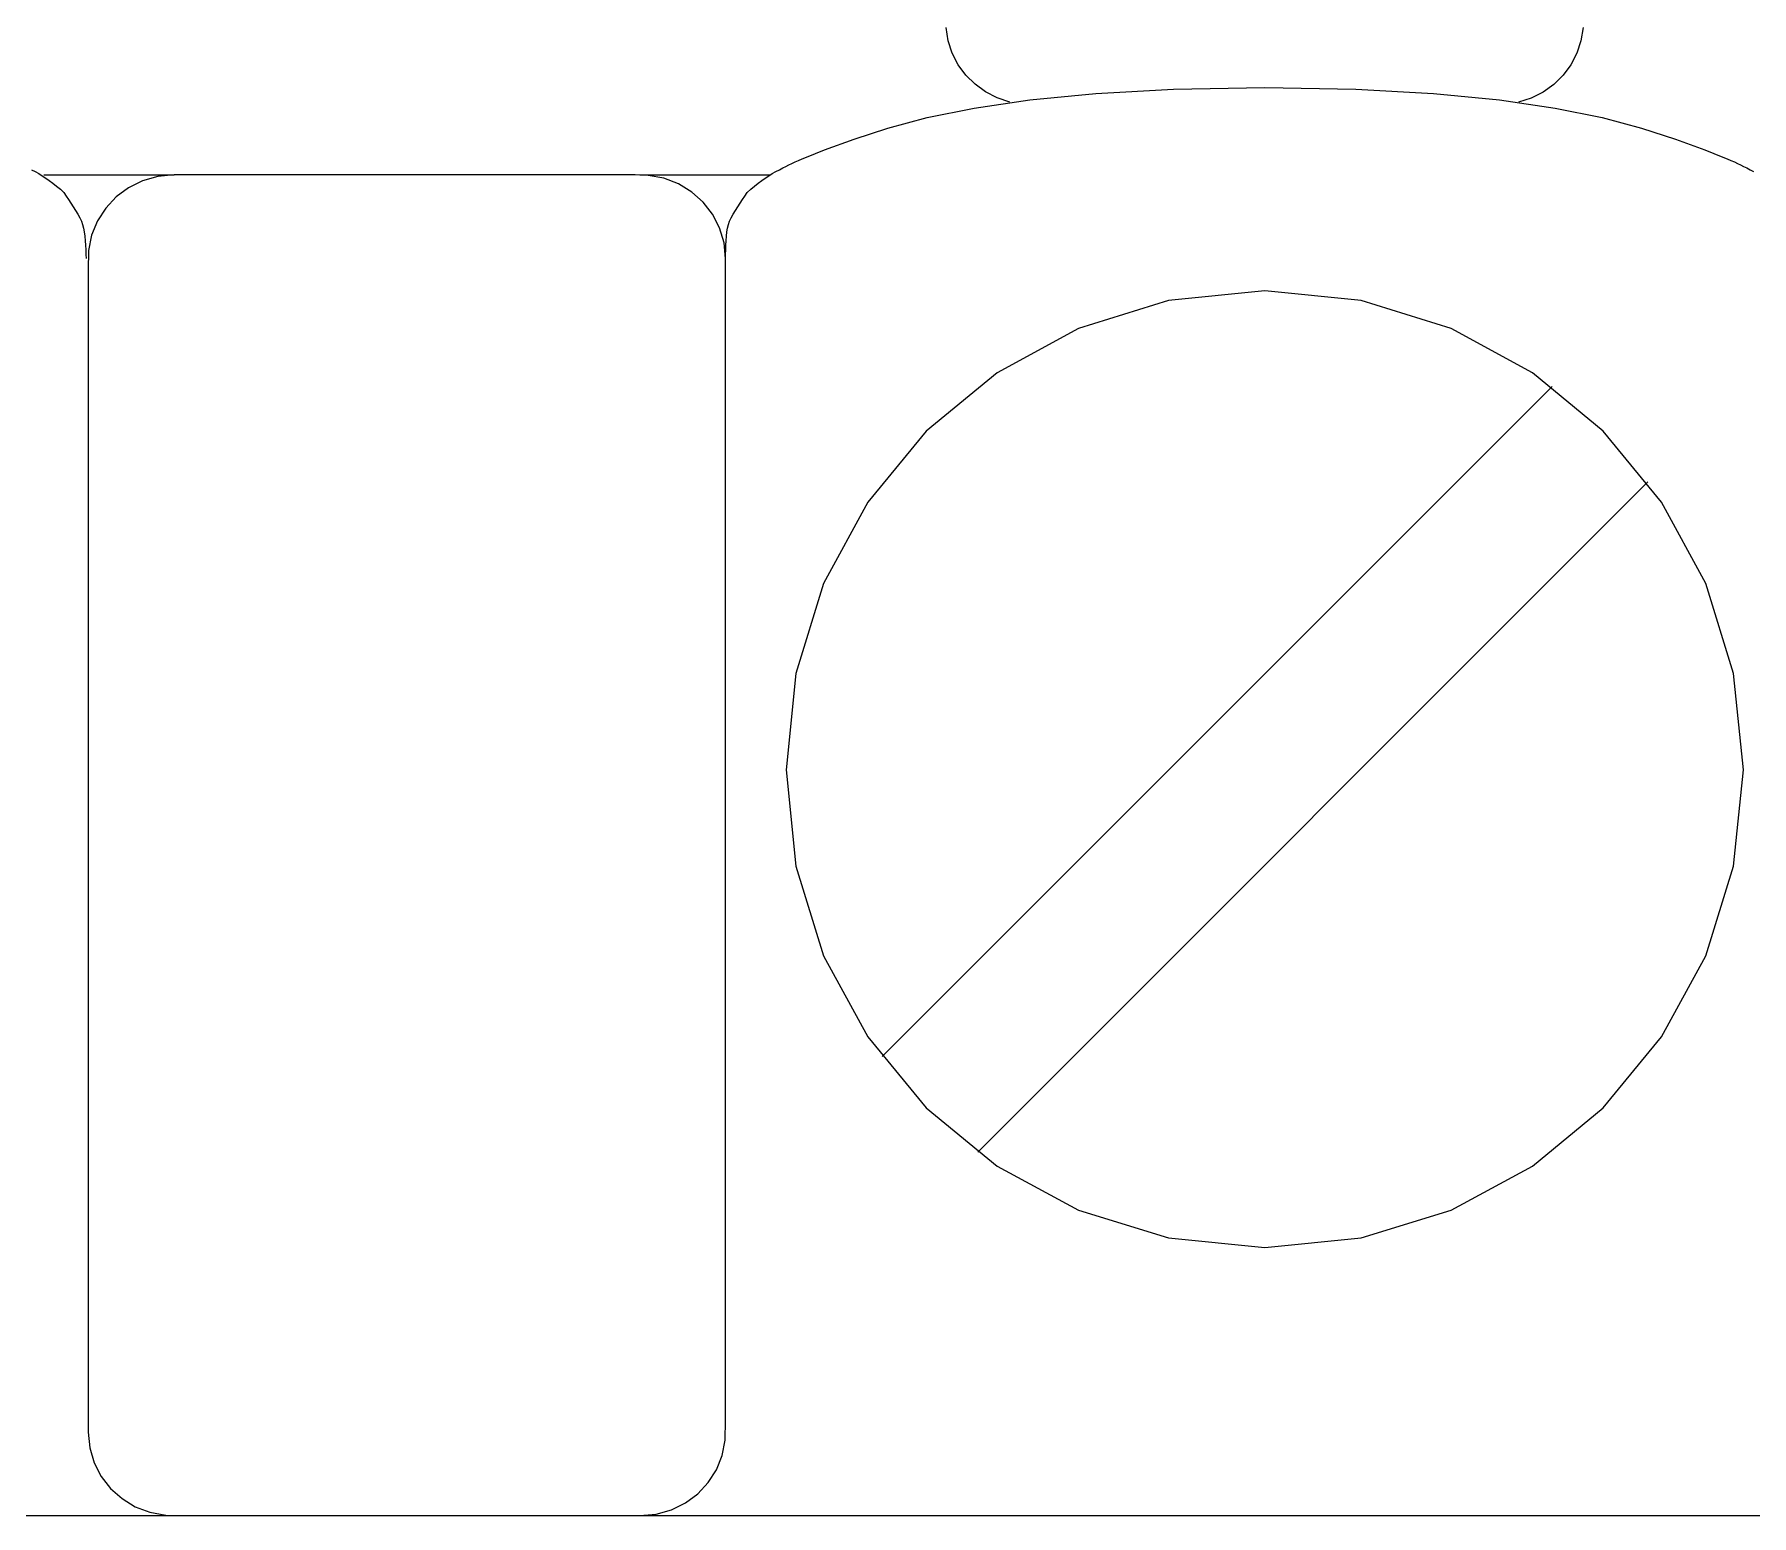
# Model space of a CAD drawing. Extents: x 1 to 47.7, y 0.2 to 35.
# Drawn here: x 38.341 to 38.941, y 9.221 to 9.739 of the extents above; entities that cross this region are included whole.
import ezdxf

# ---------------------------------------------------------------- set-up
doc = ezdxf.new("R2010")
doc.units = 0
doc.header["$MEASUREMENT"] = 0
for name, color, linetype in [('7_2___8__INDEPENDENT_INPUT', 7, 'CONTINUOUS'), ('7_3___8__OPTOISO_INDEPENDE', 7, 'CONTINUOUS'), ('7_4___24__OPTOISO_INDEPEND', 7, 'CONTINUOUS'), ('7_5___8__INDEPENDENT_INPUT', 7, 'CONTINUOUS'), ('7_6____8__INDEPENDENT_INPU', 7, 'CONTINUOUS'), ('7_7____8__OPTOISO_INDEPEND', 7, 'CONTINUOUS'), ('7_8____8__OPTOISO_INDEPEND', 7, 'CONTINUOUS')]:
    doc.layers.add(name, color=color, linetype=linetype)

msp = doc.modelspace()

# ---------------------------------------------------------------- linework, layer by layer
at = {"layer": '7_2___8__INDEPENDENT_INPUT'}
for points in [[(38.68169, 9.71513), (38.67725, 9.71663), (38.67316, 9.71875), (38.66948, 9.72143), (38.66627, 9.72463), (38.66359, 9.72827), (38.6615, 9.7323), (38.66006, 9.73666), (38.65935, 9.7413)], [(38.88205, 9.74129), (38.88132, 9.73663), (38.87987, 9.73225), (38.87776, 9.7282), (38.87505, 9.72456), (38.8718, 9.72137), (38.86808, 9.7187), (38.86395, 9.7166), (38.85947, 9.71513)], [(38.58228, 9.66046), (38.58228, 9.66196), (38.5823, 9.66353), (38.58235, 9.66513), (38.58243, 9.66673), (38.58255, 9.66829), (38.58272, 9.66978), (38.58295, 9.67115), (38.58324, 9.67237), (38.58366, 9.67352), (38.58426, 9.67476), (38.58495, 9.67602), (38.58571, 9.67728), (38.58651, 9.67855), (38.58735, 9.67982), (38.58819, 9.68109), (38.58902, 9.68235), (38.58981, 9.6836), (38.59104, 9.68475), (38.59235, 9.68582), (38.59363, 9.68681), (38.59489, 9.68774), (38.59613, 9.68861), (38.59736, 9.68941), (38.59859, 9.69017), (38.59982, 9.69088), (38.60106, 9.69154), (38.60223, 9.69216), (38.60332, 9.69272), (38.60438, 9.69325), (38.60544, 9.69376), (38.60655, 9.69427), (38.60775, 9.69479), (38.60908, 9.69536), (38.61058, 9.69598), (38.6169, 9.69846), (38.62718, 9.70227), (38.63896, 9.70609), (38.65278, 9.70975), (38.66916, 9.71311), (38.68862, 9.71599), (38.71169, 9.71825), (38.73889, 9.71972), (38.77075, 9.72025), (38.80261, 9.71972), (38.82981, 9.71825), (38.85288, 9.71599), (38.87234, 9.71311), (38.88871, 9.70975), (38.90253, 9.70609), (38.91431, 9.70227), (38.92459, 9.69846), (38.93091, 9.69598), (38.93241, 9.69536), (38.93374, 9.69479), (38.93494, 9.69427), (38.93605, 9.69376), (38.93711, 9.69325), (38.93817, 9.69272), (38.93926, 9.69216), (38.94043, 9.69154), (38.94166, 9.69088)], [(38.33966, 9.69154), (38.3409, 9.69088), (38.34213, 9.69017), (38.34336, 9.68941), (38.3446, 9.68861), (38.34584, 9.68774), (38.3471, 9.68681), (38.34838, 9.68582), (38.34969, 9.68475), (38.35091, 9.6836), (38.35171, 9.68235), (38.35254, 9.68109), (38.35338, 9.67982), (38.35421, 9.67855), (38.35502, 9.67728), (38.35578, 9.67602), (38.35647, 9.67476), (38.35706, 9.67352), (38.35749, 9.67237), (38.3578, 9.67115), (38.35805, 9.66978), (38.35826, 9.66829), (38.35842, 9.66673), (38.35853, 9.66513), (38.35861, 9.66353), (38.35866, 9.66196), (38.35867, 9.66046)], [(38.34388, 9.68971), (38.38943, 9.68971)], [(38.55229, 9.68971), (38.59783, 9.68971)], [(38.63698, 9.38152), (38.87124, 9.61579)], [(38.6704, 9.3481), (38.90466, 9.58237)], [(38.24842, 9.22096), (38.34084, 9.22096), (38.43995, 9.22096), (38.5453, 9.22096), (38.65643, 9.22096), (38.77291, 9.22096), (38.89429, 9.22096), (39.02013, 9.22096), (39.14997, 9.22096), (39.28338, 9.22096), (39.4199, 9.22096), (39.5591, 9.22096)]]:
    msp.add_lwpolyline(points, dxfattribs=at)
for points in [[(38.58227, 9.66046), (38.58173, 9.66602), (38.58018, 9.67123), (38.57771, 9.67599), (38.57443, 9.68019), (38.57043, 9.68375), (38.56582, 9.68657), (38.5607, 9.68854), (38.55517, 9.68957), (38.55066, 9.68971), (38.53886, 9.68971), (38.51831, 9.68971), (38.49219, 9.68971), (38.46368, 9.68971), (38.43597, 9.68971), (38.41224, 9.68971), (38.39566, 9.68971), (38.38943, 9.68971), (38.38373, 9.68918), (38.37839, 9.68766), (38.37351, 9.68526), (38.3692, 9.68206), (38.36554, 9.67816), (38.36265, 9.67367), (38.36063, 9.66868), (38.35956, 9.66328), (38.35943, 9.65637), (38.35943, 9.62664), (38.35943, 9.57487), (38.35943, 9.50907), (38.35943, 9.43725), (38.35943, 9.36744), (38.35943, 9.30765), (38.35943, 9.2659), (38.35943, 9.2502), (38.35997, 9.24464), (38.36153, 9.23943), (38.364, 9.23467), (38.36728, 9.23047), (38.37128, 9.22691), (38.37589, 9.22409), (38.38101, 9.22212), (38.38654, 9.22109), (38.39105, 9.22096), (38.40286, 9.22096), (38.42341, 9.22096), (38.44953, 9.22096), (38.47803, 9.22096), (38.50575, 9.22096), (38.52948, 9.22096), (38.54605, 9.22096), (38.55229, 9.22096), (38.55798, 9.22148), (38.56332, 9.223), (38.5682, 9.2254), (38.57251, 9.2286), (38.57616, 9.2325), (38.57905, 9.23699), (38.58108, 9.24198), (38.58214, 9.24738), (38.58227, 9.25429), (38.58227, 9.28402), (38.58227, 9.33579), (38.58227, 9.40159), (38.58227, 9.47341), (38.58227, 9.54322), (38.58227, 9.60301), (38.58227, 9.64476)], [(38.60339, 9.48175), (38.60679, 9.44807), (38.61655, 9.4167), (38.63198, 9.38832), (38.65242, 9.3636), (38.6772, 9.3432), (38.70564, 9.3278), (38.73707, 9.31807), (38.77082, 9.31468), (38.80452, 9.31807), (38.83591, 9.3278), (38.86432, 9.3432), (38.88908, 9.3636), (38.90951, 9.38832), (38.92493, 9.4167), (38.93468, 9.44807), (38.93808, 9.48175), (38.93468, 9.51546), (38.92493, 9.54687), (38.90951, 9.57531), (38.88908, 9.60011), (38.86432, 9.62057), (38.83591, 9.63603), (38.80452, 9.6458), (38.77082, 9.64921), (38.73707, 9.6458), (38.70564, 9.63603), (38.6772, 9.62057), (38.65242, 9.60011), (38.63198, 9.57531), (38.61655, 9.54687), (38.60679, 9.51546)]]:
    msp.add_lwpolyline(points, close=True, dxfattribs=at)
at = {"layer": '7_3___8__OPTOISO_INDEPENDE'}
for points in [[(38.68169, 9.71513), (38.67725, 9.71663), (38.67316, 9.71875), (38.66948, 9.72143), (38.66627, 9.72463), (38.66359, 9.72827), (38.6615, 9.7323), (38.66006, 9.73666), (38.65935, 9.7413)], [(38.88205, 9.74129), (38.88132, 9.73663), (38.87987, 9.73225), (38.87776, 9.7282), (38.87505, 9.72456), (38.8718, 9.72137), (38.86808, 9.7187), (38.86395, 9.7166), (38.85947, 9.71513)], [(38.58228, 9.66046), (38.58228, 9.66196), (38.5823, 9.66353), (38.58235, 9.66513), (38.58243, 9.66673), (38.58255, 9.66829), (38.58272, 9.66978), (38.58295, 9.67115), (38.58324, 9.67237), (38.58366, 9.67352), (38.58426, 9.67476), (38.58495, 9.67602), (38.58571, 9.67728), (38.58651, 9.67855), (38.58735, 9.67982), (38.58819, 9.68109), (38.58902, 9.68235), (38.58981, 9.6836), (38.59104, 9.68475), (38.59235, 9.68582), (38.59363, 9.68681), (38.59489, 9.68774), (38.59613, 9.68861), (38.59736, 9.68941), (38.59859, 9.69017), (38.59982, 9.69088), (38.60106, 9.69154), (38.60223, 9.69216), (38.60332, 9.69272), (38.60438, 9.69325), (38.60544, 9.69376), (38.60655, 9.69427), (38.60775, 9.69479), (38.60908, 9.69536), (38.61058, 9.69598), (38.6169, 9.69846), (38.62718, 9.70227), (38.63896, 9.70609), (38.65278, 9.70975), (38.66916, 9.71311), (38.68862, 9.71599), (38.71169, 9.71825), (38.73889, 9.71972), (38.77075, 9.72025), (38.80261, 9.71972), (38.82981, 9.71825), (38.85288, 9.71599), (38.87234, 9.71311), (38.88871, 9.70975), (38.90253, 9.70609), (38.91431, 9.70227), (38.92459, 9.69846), (38.93091, 9.69598), (38.93241, 9.69536), (38.93374, 9.69479), (38.93494, 9.69427), (38.93605, 9.69376), (38.93711, 9.69325), (38.93817, 9.69272), (38.93926, 9.69216), (38.94043, 9.69154), (38.94166, 9.69088)], [(38.33966, 9.69154), (38.3409, 9.69088), (38.34213, 9.69017), (38.34336, 9.68941), (38.3446, 9.68861), (38.34584, 9.68774), (38.3471, 9.68681), (38.34838, 9.68582), (38.34969, 9.68475), (38.35091, 9.6836), (38.35171, 9.68235), (38.35254, 9.68109), (38.35338, 9.67982), (38.35421, 9.67855), (38.35502, 9.67728), (38.35578, 9.67602), (38.35647, 9.67476), (38.35706, 9.67352), (38.35749, 9.67237), (38.3578, 9.67115), (38.35805, 9.66978), (38.35826, 9.66829), (38.35842, 9.66673), (38.35853, 9.66513), (38.35861, 9.66353), (38.35866, 9.66196), (38.35867, 9.66046)], [(38.34388, 9.68971), (38.38943, 9.68971)], [(38.55229, 9.68971), (38.59783, 9.68971)], [(38.63698, 9.38152), (38.87124, 9.61579)], [(38.6704, 9.3481), (38.90466, 9.58237)], [(38.24842, 9.22096), (38.34084, 9.22096), (38.43995, 9.22096), (38.5453, 9.22096), (38.65643, 9.22096), (38.77291, 9.22096), (38.89429, 9.22096), (39.02013, 9.22096), (39.14997, 9.22096), (39.28338, 9.22096), (39.4199, 9.22096), (39.5591, 9.22096)]]:
    msp.add_lwpolyline(points, dxfattribs=at)
for points in [[(38.58227, 9.66046), (38.58173, 9.66602), (38.58018, 9.67123), (38.57771, 9.67599), (38.57443, 9.68019), (38.57043, 9.68375), (38.56582, 9.68657), (38.5607, 9.68854), (38.55517, 9.68957), (38.55066, 9.68971), (38.53886, 9.68971), (38.51831, 9.68971), (38.49219, 9.68971), (38.46368, 9.68971), (38.43597, 9.68971), (38.41224, 9.68971), (38.39566, 9.68971), (38.38943, 9.68971), (38.38373, 9.68918), (38.37839, 9.68766), (38.37351, 9.68526), (38.3692, 9.68206), (38.36554, 9.67816), (38.36265, 9.67367), (38.36063, 9.66868), (38.35956, 9.66328), (38.35943, 9.65637), (38.35943, 9.62664), (38.35943, 9.57487), (38.35943, 9.50907), (38.35943, 9.43725), (38.35943, 9.36744), (38.35943, 9.30765), (38.35943, 9.2659), (38.35943, 9.2502), (38.35997, 9.24464), (38.36153, 9.23943), (38.364, 9.23467), (38.36728, 9.23047), (38.37128, 9.22691), (38.37589, 9.22409), (38.38101, 9.22212), (38.38654, 9.22109), (38.39105, 9.22096), (38.40286, 9.22096), (38.42341, 9.22096), (38.44953, 9.22096), (38.47803, 9.22096), (38.50575, 9.22096), (38.52948, 9.22096), (38.54605, 9.22096), (38.55229, 9.22096), (38.55798, 9.22148), (38.56332, 9.223), (38.5682, 9.2254), (38.57251, 9.2286), (38.57616, 9.2325), (38.57905, 9.23699), (38.58108, 9.24198), (38.58214, 9.24738), (38.58227, 9.25429), (38.58227, 9.28402), (38.58227, 9.33579), (38.58227, 9.40159), (38.58227, 9.47341), (38.58227, 9.54322), (38.58227, 9.60301), (38.58227, 9.64476)], [(38.60339, 9.48175), (38.60679, 9.44807), (38.61655, 9.4167), (38.63198, 9.38832), (38.65242, 9.3636), (38.6772, 9.3432), (38.70564, 9.3278), (38.73707, 9.31807), (38.77082, 9.31468), (38.80452, 9.31807), (38.83591, 9.3278), (38.86432, 9.3432), (38.88908, 9.3636), (38.90951, 9.38832), (38.92493, 9.4167), (38.93468, 9.44807), (38.93808, 9.48175), (38.93468, 9.51546), (38.92493, 9.54687), (38.90951, 9.57531), (38.88908, 9.60011), (38.86432, 9.62057), (38.83591, 9.63603), (38.80452, 9.6458), (38.77082, 9.64921), (38.73707, 9.6458), (38.70564, 9.63603), (38.6772, 9.62057), (38.65242, 9.60011), (38.63198, 9.57531), (38.61655, 9.54687), (38.60679, 9.51546)]]:
    msp.add_lwpolyline(points, close=True, dxfattribs=at)
at = {"layer": '7_4___24__OPTOISO_INDEPEND'}
for points in [[(38.68169, 9.71513), (38.67725, 9.71663), (38.67316, 9.71875), (38.66948, 9.72143), (38.66627, 9.72463), (38.66359, 9.72827), (38.6615, 9.7323), (38.66006, 9.73666), (38.65935, 9.7413)], [(38.88205, 9.74129), (38.88132, 9.73663), (38.87987, 9.73225), (38.87776, 9.7282), (38.87505, 9.72456), (38.8718, 9.72137), (38.86808, 9.7187), (38.86395, 9.7166), (38.85947, 9.71513)], [(38.58228, 9.66046), (38.58228, 9.66196), (38.5823, 9.66353), (38.58235, 9.66513), (38.58243, 9.66673), (38.58255, 9.66829), (38.58272, 9.66978), (38.58295, 9.67115), (38.58324, 9.67237), (38.58366, 9.67352), (38.58426, 9.67476), (38.58495, 9.67602), (38.58571, 9.67728), (38.58651, 9.67855), (38.58735, 9.67982), (38.58819, 9.68109), (38.58902, 9.68235), (38.58981, 9.6836), (38.59104, 9.68475), (38.59235, 9.68582), (38.59363, 9.68681), (38.59489, 9.68774), (38.59613, 9.68861), (38.59736, 9.68941), (38.59859, 9.69017), (38.59982, 9.69088), (38.60106, 9.69154), (38.60223, 9.69216), (38.60332, 9.69272), (38.60438, 9.69325), (38.60544, 9.69376), (38.60655, 9.69427), (38.60775, 9.69479), (38.60908, 9.69536), (38.61058, 9.69598), (38.6169, 9.69846), (38.62718, 9.70227), (38.63896, 9.70609), (38.65278, 9.70975), (38.66916, 9.71311), (38.68862, 9.71599), (38.71169, 9.71825), (38.73889, 9.71972), (38.77075, 9.72025), (38.80261, 9.71972), (38.82981, 9.71825), (38.85288, 9.71599), (38.87234, 9.71311), (38.88871, 9.70975), (38.90253, 9.70609), (38.91431, 9.70227), (38.92459, 9.69846), (38.93091, 9.69598), (38.93241, 9.69536), (38.93374, 9.69479), (38.93494, 9.69427), (38.93605, 9.69376), (38.93711, 9.69325), (38.93817, 9.69272), (38.93926, 9.69216), (38.94043, 9.69154), (38.94166, 9.69088)], [(38.33966, 9.69154), (38.3409, 9.69088), (38.34213, 9.69017), (38.34336, 9.68941), (38.3446, 9.68861), (38.34584, 9.68774), (38.3471, 9.68681), (38.34838, 9.68582), (38.34969, 9.68475), (38.35091, 9.6836), (38.35171, 9.68235), (38.35254, 9.68109), (38.35338, 9.67982), (38.35421, 9.67855), (38.35502, 9.67728), (38.35578, 9.67602), (38.35647, 9.67476), (38.35706, 9.67352), (38.35749, 9.67237), (38.3578, 9.67115), (38.35805, 9.66978), (38.35826, 9.66829), (38.35842, 9.66673), (38.35853, 9.66513), (38.35861, 9.66353), (38.35866, 9.66196), (38.35867, 9.66046)], [(38.34388, 9.68971), (38.38943, 9.68971)], [(38.55229, 9.68971), (38.59783, 9.68971)], [(38.63698, 9.38152), (38.87124, 9.61579)], [(38.6704, 9.3481), (38.90466, 9.58237)], [(38.24842, 9.22096), (38.34084, 9.22096), (38.43995, 9.22096), (38.5453, 9.22096), (38.65643, 9.22096), (38.77291, 9.22096), (38.89429, 9.22096), (39.02013, 9.22096), (39.14997, 9.22096), (39.28338, 9.22096), (39.4199, 9.22096), (39.5591, 9.22096)]]:
    msp.add_lwpolyline(points, dxfattribs=at)
for points in [[(38.58227, 9.66046), (38.58173, 9.66602), (38.58018, 9.67123), (38.57771, 9.67599), (38.57443, 9.68019), (38.57043, 9.68375), (38.56582, 9.68657), (38.5607, 9.68854), (38.55517, 9.68957), (38.55066, 9.68971), (38.53886, 9.68971), (38.51831, 9.68971), (38.49219, 9.68971), (38.46368, 9.68971), (38.43597, 9.68971), (38.41224, 9.68971), (38.39566, 9.68971), (38.38943, 9.68971), (38.38373, 9.68918), (38.37839, 9.68766), (38.37351, 9.68526), (38.3692, 9.68206), (38.36554, 9.67816), (38.36265, 9.67367), (38.36063, 9.66868), (38.35956, 9.66328), (38.35943, 9.65637), (38.35943, 9.62664), (38.35943, 9.57487), (38.35943, 9.50907), (38.35943, 9.43725), (38.35943, 9.36744), (38.35943, 9.30765), (38.35943, 9.2659), (38.35943, 9.2502), (38.35997, 9.24464), (38.36153, 9.23943), (38.364, 9.23467), (38.36728, 9.23047), (38.37128, 9.22691), (38.37589, 9.22409), (38.38101, 9.22212), (38.38654, 9.22109), (38.39105, 9.22096), (38.40286, 9.22096), (38.42341, 9.22096), (38.44953, 9.22096), (38.47803, 9.22096), (38.50575, 9.22096), (38.52948, 9.22096), (38.54605, 9.22096), (38.55229, 9.22096), (38.55798, 9.22148), (38.56332, 9.223), (38.5682, 9.2254), (38.57251, 9.2286), (38.57616, 9.2325), (38.57905, 9.23699), (38.58108, 9.24198), (38.58214, 9.24738), (38.58227, 9.25429), (38.58227, 9.28402), (38.58227, 9.33579), (38.58227, 9.40159), (38.58227, 9.47341), (38.58227, 9.54322), (38.58227, 9.60301), (38.58227, 9.64476)], [(38.60339, 9.48175), (38.60679, 9.44807), (38.61655, 9.4167), (38.63198, 9.38832), (38.65242, 9.3636), (38.6772, 9.3432), (38.70564, 9.3278), (38.73707, 9.31807), (38.77082, 9.31468), (38.80452, 9.31807), (38.83591, 9.3278), (38.86432, 9.3432), (38.88908, 9.3636), (38.90951, 9.38832), (38.92493, 9.4167), (38.93468, 9.44807), (38.93808, 9.48175), (38.93468, 9.51546), (38.92493, 9.54687), (38.90951, 9.57531), (38.88908, 9.60011), (38.86432, 9.62057), (38.83591, 9.63603), (38.80452, 9.6458), (38.77082, 9.64921), (38.73707, 9.6458), (38.70564, 9.63603), (38.6772, 9.62057), (38.65242, 9.60011), (38.63198, 9.57531), (38.61655, 9.54687), (38.60679, 9.51546)]]:
    msp.add_lwpolyline(points, close=True, dxfattribs=at)
at = {"layer": '7_5___8__INDEPENDENT_INPUT'}
for points in [[(38.68169, 9.71513), (38.67725, 9.71663), (38.67316, 9.71875), (38.66948, 9.72143), (38.66627, 9.72463), (38.66359, 9.72827), (38.6615, 9.7323), (38.66006, 9.73666), (38.65935, 9.7413)], [(38.88205, 9.74129), (38.88132, 9.73663), (38.87987, 9.73225), (38.87776, 9.7282), (38.87505, 9.72456), (38.8718, 9.72137), (38.86808, 9.7187), (38.86395, 9.7166), (38.85947, 9.71513)], [(38.58228, 9.66046), (38.58228, 9.66196), (38.5823, 9.66353), (38.58235, 9.66513), (38.58243, 9.66673), (38.58255, 9.66829), (38.58272, 9.66978), (38.58295, 9.67115), (38.58324, 9.67237), (38.58366, 9.67352), (38.58426, 9.67476), (38.58495, 9.67602), (38.58571, 9.67728), (38.58651, 9.67855), (38.58735, 9.67982), (38.58819, 9.68109), (38.58902, 9.68235), (38.58981, 9.6836), (38.59104, 9.68475), (38.59235, 9.68582), (38.59363, 9.68681), (38.59489, 9.68774), (38.59613, 9.68861), (38.59736, 9.68941), (38.59859, 9.69017), (38.59982, 9.69088), (38.60106, 9.69154), (38.60223, 9.69216), (38.60332, 9.69272), (38.60438, 9.69325), (38.60544, 9.69376), (38.60655, 9.69427), (38.60775, 9.69479), (38.60908, 9.69536), (38.61058, 9.69598), (38.6169, 9.69846), (38.62718, 9.70227), (38.63896, 9.70609), (38.65278, 9.70975), (38.66916, 9.71311), (38.68862, 9.71599), (38.71169, 9.71825), (38.73889, 9.71972), (38.77075, 9.72025), (38.80261, 9.71972), (38.82981, 9.71825), (38.85288, 9.71599), (38.87234, 9.71311), (38.88871, 9.70975), (38.90253, 9.70609), (38.91431, 9.70227), (38.92459, 9.69846), (38.93091, 9.69598), (38.93241, 9.69536), (38.93374, 9.69479), (38.93494, 9.69427), (38.93605, 9.69376), (38.93711, 9.69325), (38.93817, 9.69272), (38.93926, 9.69216), (38.94043, 9.69154), (38.94166, 9.69088)], [(38.33966, 9.69154), (38.3409, 9.69088), (38.34213, 9.69017), (38.34336, 9.68941), (38.3446, 9.68861), (38.34584, 9.68774), (38.3471, 9.68681), (38.34838, 9.68582), (38.34969, 9.68475), (38.35091, 9.6836), (38.35171, 9.68235), (38.35254, 9.68109), (38.35338, 9.67982), (38.35421, 9.67855), (38.35502, 9.67728), (38.35578, 9.67602), (38.35647, 9.67476), (38.35706, 9.67352), (38.35749, 9.67237), (38.3578, 9.67115), (38.35805, 9.66978), (38.35826, 9.66829), (38.35842, 9.66673), (38.35853, 9.66513), (38.35861, 9.66353), (38.35866, 9.66196), (38.35867, 9.66046)], [(38.34388, 9.68971), (38.38943, 9.68971)], [(38.55229, 9.68971), (38.59783, 9.68971)], [(38.63698, 9.38152), (38.87124, 9.61579)], [(38.6704, 9.3481), (38.90466, 9.58237)], [(38.24842, 9.22096), (38.34084, 9.22096), (38.43995, 9.22096), (38.5453, 9.22096), (38.65643, 9.22096), (38.77291, 9.22096), (38.89429, 9.22096), (39.02013, 9.22096), (39.14997, 9.22096), (39.28338, 9.22096), (39.4199, 9.22096), (39.5591, 9.22096)]]:
    msp.add_lwpolyline(points, dxfattribs=at)
for points in [[(38.58227, 9.66046), (38.58173, 9.66602), (38.58018, 9.67123), (38.57771, 9.67599), (38.57443, 9.68019), (38.57043, 9.68375), (38.56582, 9.68657), (38.5607, 9.68854), (38.55517, 9.68957), (38.55066, 9.68971), (38.53886, 9.68971), (38.51831, 9.68971), (38.49219, 9.68971), (38.46368, 9.68971), (38.43597, 9.68971), (38.41224, 9.68971), (38.39566, 9.68971), (38.38943, 9.68971), (38.38373, 9.68918), (38.37839, 9.68766), (38.37351, 9.68526), (38.3692, 9.68206), (38.36554, 9.67816), (38.36265, 9.67367), (38.36063, 9.66868), (38.35956, 9.66328), (38.35943, 9.65637), (38.35943, 9.62664), (38.35943, 9.57487), (38.35943, 9.50907), (38.35943, 9.43725), (38.35943, 9.36744), (38.35943, 9.30765), (38.35943, 9.2659), (38.35943, 9.2502), (38.35997, 9.24464), (38.36153, 9.23943), (38.364, 9.23467), (38.36728, 9.23047), (38.37128, 9.22691), (38.37589, 9.22409), (38.38101, 9.22212), (38.38654, 9.22109), (38.39105, 9.22096), (38.40286, 9.22096), (38.42341, 9.22096), (38.44953, 9.22096), (38.47803, 9.22096), (38.50575, 9.22096), (38.52948, 9.22096), (38.54605, 9.22096), (38.55229, 9.22096), (38.55798, 9.22148), (38.56332, 9.223), (38.5682, 9.2254), (38.57251, 9.2286), (38.57616, 9.2325), (38.57905, 9.23699), (38.58108, 9.24198), (38.58214, 9.24738), (38.58227, 9.25429), (38.58227, 9.28402), (38.58227, 9.33579), (38.58227, 9.40159), (38.58227, 9.47341), (38.58227, 9.54322), (38.58227, 9.60301), (38.58227, 9.64476)], [(38.60339, 9.48175), (38.60679, 9.44807), (38.61655, 9.4167), (38.63198, 9.38832), (38.65242, 9.3636), (38.6772, 9.3432), (38.70564, 9.3278), (38.73707, 9.31807), (38.77082, 9.31468), (38.80452, 9.31807), (38.83591, 9.3278), (38.86432, 9.3432), (38.88908, 9.3636), (38.90951, 9.38832), (38.92493, 9.4167), (38.93468, 9.44807), (38.93808, 9.48175), (38.93468, 9.51546), (38.92493, 9.54687), (38.90951, 9.57531), (38.88908, 9.60011), (38.86432, 9.62057), (38.83591, 9.63603), (38.80452, 9.6458), (38.77082, 9.64921), (38.73707, 9.6458), (38.70564, 9.63603), (38.6772, 9.62057), (38.65242, 9.60011), (38.63198, 9.57531), (38.61655, 9.54687), (38.60679, 9.51546)]]:
    msp.add_lwpolyline(points, close=True, dxfattribs=at)
at = {"layer": '7_6____8__INDEPENDENT_INPU'}
for points in [[(38.68169, 9.71513), (38.67725, 9.71663), (38.67316, 9.71875), (38.66948, 9.72143), (38.66627, 9.72463), (38.66359, 9.72827), (38.6615, 9.7323), (38.66006, 9.73666), (38.65935, 9.7413)], [(38.88205, 9.74129), (38.88132, 9.73663), (38.87987, 9.73225), (38.87776, 9.7282), (38.87505, 9.72456), (38.8718, 9.72137), (38.86808, 9.7187), (38.86395, 9.7166), (38.85947, 9.71513)], [(38.58228, 9.66046), (38.58228, 9.66196), (38.5823, 9.66353), (38.58235, 9.66513), (38.58243, 9.66673), (38.58255, 9.66829), (38.58272, 9.66978), (38.58295, 9.67115), (38.58324, 9.67237), (38.58366, 9.67352), (38.58426, 9.67476), (38.58495, 9.67602), (38.58571, 9.67728), (38.58651, 9.67855), (38.58735, 9.67982), (38.58819, 9.68109), (38.58902, 9.68235), (38.58981, 9.6836), (38.59104, 9.68475), (38.59235, 9.68582), (38.59363, 9.68681), (38.59489, 9.68774), (38.59613, 9.68861), (38.59736, 9.68941), (38.59859, 9.69017), (38.59982, 9.69088), (38.60106, 9.69154), (38.60223, 9.69216), (38.60332, 9.69272), (38.60438, 9.69325), (38.60544, 9.69376), (38.60655, 9.69427), (38.60775, 9.69479), (38.60908, 9.69536), (38.61058, 9.69598), (38.6169, 9.69846), (38.62718, 9.70227), (38.63896, 9.70609), (38.65278, 9.70975), (38.66916, 9.71311), (38.68862, 9.71599), (38.71169, 9.71825), (38.73889, 9.71972), (38.77075, 9.72025), (38.80261, 9.71972), (38.82981, 9.71825), (38.85288, 9.71599), (38.87234, 9.71311), (38.88871, 9.70975), (38.90253, 9.70609), (38.91431, 9.70227), (38.92459, 9.69846), (38.93091, 9.69598), (38.93241, 9.69536), (38.93374, 9.69479), (38.93494, 9.69427), (38.93605, 9.69376), (38.93711, 9.69325), (38.93817, 9.69272), (38.93926, 9.69216), (38.94043, 9.69154), (38.94166, 9.69088)], [(38.33966, 9.69154), (38.3409, 9.69088), (38.34213, 9.69017), (38.34336, 9.68941), (38.3446, 9.68861), (38.34584, 9.68774), (38.3471, 9.68681), (38.34838, 9.68582), (38.34969, 9.68475), (38.35091, 9.6836), (38.35171, 9.68235), (38.35254, 9.68109), (38.35338, 9.67982), (38.35421, 9.67855), (38.35502, 9.67728), (38.35578, 9.67602), (38.35647, 9.67476), (38.35706, 9.67352), (38.35749, 9.67237), (38.3578, 9.67115), (38.35805, 9.66978), (38.35826, 9.66829), (38.35842, 9.66673), (38.35853, 9.66513), (38.35861, 9.66353), (38.35866, 9.66196), (38.35867, 9.66046)], [(38.34388, 9.68971), (38.38943, 9.68971)], [(38.55229, 9.68971), (38.59783, 9.68971)], [(38.63698, 9.38152), (38.87124, 9.61579)], [(38.6704, 9.3481), (38.90466, 9.58237)], [(38.24842, 9.22096), (38.34084, 9.22096), (38.43995, 9.22096), (38.5453, 9.22096), (38.65643, 9.22096), (38.77291, 9.22096), (38.89429, 9.22096), (39.02013, 9.22096), (39.14997, 9.22096), (39.28338, 9.22096), (39.4199, 9.22096), (39.5591, 9.22096)]]:
    msp.add_lwpolyline(points, dxfattribs=at)
for points in [[(38.58227, 9.66046), (38.58173, 9.66602), (38.58018, 9.67123), (38.57771, 9.67599), (38.57443, 9.68019), (38.57043, 9.68375), (38.56582, 9.68657), (38.5607, 9.68854), (38.55517, 9.68957), (38.55066, 9.68971), (38.53886, 9.68971), (38.51831, 9.68971), (38.49219, 9.68971), (38.46368, 9.68971), (38.43597, 9.68971), (38.41224, 9.68971), (38.39566, 9.68971), (38.38943, 9.68971), (38.38373, 9.68918), (38.37839, 9.68766), (38.37351, 9.68526), (38.3692, 9.68206), (38.36554, 9.67816), (38.36265, 9.67367), (38.36063, 9.66868), (38.35956, 9.66328), (38.35943, 9.65637), (38.35943, 9.62664), (38.35943, 9.57487), (38.35943, 9.50907), (38.35943, 9.43725), (38.35943, 9.36744), (38.35943, 9.30765), (38.35943, 9.2659), (38.35943, 9.2502), (38.35997, 9.24464), (38.36153, 9.23943), (38.364, 9.23467), (38.36728, 9.23047), (38.37128, 9.22691), (38.37589, 9.22409), (38.38101, 9.22212), (38.38654, 9.22109), (38.39105, 9.22096), (38.40286, 9.22096), (38.42341, 9.22096), (38.44953, 9.22096), (38.47803, 9.22096), (38.50575, 9.22096), (38.52948, 9.22096), (38.54605, 9.22096), (38.55229, 9.22096), (38.55798, 9.22148), (38.56332, 9.223), (38.5682, 9.2254), (38.57251, 9.2286), (38.57616, 9.2325), (38.57905, 9.23699), (38.58108, 9.24198), (38.58214, 9.24738), (38.58227, 9.25429), (38.58227, 9.28402), (38.58227, 9.33579), (38.58227, 9.40159), (38.58227, 9.47341), (38.58227, 9.54322), (38.58227, 9.60301), (38.58227, 9.64476)], [(38.60339, 9.48175), (38.60679, 9.44807), (38.61655, 9.4167), (38.63198, 9.38832), (38.65242, 9.3636), (38.6772, 9.3432), (38.70564, 9.3278), (38.73707, 9.31807), (38.77082, 9.31468), (38.80452, 9.31807), (38.83591, 9.3278), (38.86432, 9.3432), (38.88908, 9.3636), (38.90951, 9.38832), (38.92493, 9.4167), (38.93468, 9.44807), (38.93808, 9.48175), (38.93468, 9.51546), (38.92493, 9.54687), (38.90951, 9.57531), (38.88908, 9.60011), (38.86432, 9.62057), (38.83591, 9.63603), (38.80452, 9.6458), (38.77082, 9.64921), (38.73707, 9.6458), (38.70564, 9.63603), (38.6772, 9.62057), (38.65242, 9.60011), (38.63198, 9.57531), (38.61655, 9.54687), (38.60679, 9.51546)]]:
    msp.add_lwpolyline(points, close=True, dxfattribs=at)
at = {"layer": '7_7____8__OPTOISO_INDEPEND'}
for points in [[(38.68169, 9.71513), (38.67725, 9.71663), (38.67316, 9.71875), (38.66948, 9.72143), (38.66627, 9.72463), (38.66359, 9.72827), (38.6615, 9.7323), (38.66006, 9.73666), (38.65935, 9.7413)], [(38.88205, 9.74129), (38.88132, 9.73663), (38.87987, 9.73225), (38.87776, 9.7282), (38.87505, 9.72456), (38.8718, 9.72137), (38.86808, 9.7187), (38.86395, 9.7166), (38.85947, 9.71513)], [(38.58228, 9.66046), (38.58228, 9.66196), (38.5823, 9.66353), (38.58235, 9.66513), (38.58243, 9.66673), (38.58255, 9.66829), (38.58272, 9.66978), (38.58295, 9.67115), (38.58324, 9.67237), (38.58366, 9.67352), (38.58426, 9.67476), (38.58495, 9.67602), (38.58571, 9.67728), (38.58651, 9.67855), (38.58735, 9.67982), (38.58819, 9.68109), (38.58902, 9.68235), (38.58981, 9.6836), (38.59104, 9.68475), (38.59235, 9.68582), (38.59363, 9.68681), (38.59489, 9.68774), (38.59613, 9.68861), (38.59736, 9.68941), (38.59859, 9.69017), (38.59982, 9.69088), (38.60106, 9.69154), (38.60223, 9.69216), (38.60332, 9.69272), (38.60438, 9.69325), (38.60544, 9.69376), (38.60655, 9.69427), (38.60775, 9.69479), (38.60908, 9.69536), (38.61058, 9.69598), (38.6169, 9.69846), (38.62718, 9.70227), (38.63896, 9.70609), (38.65278, 9.70975), (38.66916, 9.71311), (38.68862, 9.71599), (38.71169, 9.71825), (38.73889, 9.71972), (38.77075, 9.72025), (38.80261, 9.71972), (38.82981, 9.71825), (38.85288, 9.71599), (38.87234, 9.71311), (38.88871, 9.70975), (38.90253, 9.70609), (38.91431, 9.70227), (38.92459, 9.69846), (38.93091, 9.69598), (38.93241, 9.69536), (38.93374, 9.69479), (38.93494, 9.69427), (38.93605, 9.69376), (38.93711, 9.69325), (38.93817, 9.69272), (38.93926, 9.69216), (38.94043, 9.69154), (38.94166, 9.69088)], [(38.33966, 9.69154), (38.3409, 9.69088), (38.34213, 9.69017), (38.34336, 9.68941), (38.3446, 9.68861), (38.34584, 9.68774), (38.3471, 9.68681), (38.34838, 9.68582), (38.34969, 9.68475), (38.35091, 9.6836), (38.35171, 9.68235), (38.35254, 9.68109), (38.35338, 9.67982), (38.35421, 9.67855), (38.35502, 9.67728), (38.35578, 9.67602), (38.35647, 9.67476), (38.35706, 9.67352), (38.35749, 9.67237), (38.3578, 9.67115), (38.35805, 9.66978), (38.35826, 9.66829), (38.35842, 9.66673), (38.35853, 9.66513), (38.35861, 9.66353), (38.35866, 9.66196), (38.35867, 9.66046)], [(38.34388, 9.68971), (38.38943, 9.68971)], [(38.55229, 9.68971), (38.59783, 9.68971)], [(38.63698, 9.38152), (38.87124, 9.61579)], [(38.6704, 9.3481), (38.90466, 9.58237)], [(38.24842, 9.22096), (38.34084, 9.22096), (38.43995, 9.22096), (38.5453, 9.22096), (38.65643, 9.22096), (38.77291, 9.22096), (38.89429, 9.22096), (39.02013, 9.22096), (39.14997, 9.22096), (39.28338, 9.22096), (39.4199, 9.22096), (39.5591, 9.22096)]]:
    msp.add_lwpolyline(points, dxfattribs=at)
for points in [[(38.58227, 9.66046), (38.58173, 9.66602), (38.58018, 9.67123), (38.57771, 9.67599), (38.57443, 9.68019), (38.57043, 9.68375), (38.56582, 9.68657), (38.5607, 9.68854), (38.55517, 9.68957), (38.55066, 9.68971), (38.53886, 9.68971), (38.51831, 9.68971), (38.49219, 9.68971), (38.46368, 9.68971), (38.43597, 9.68971), (38.41224, 9.68971), (38.39566, 9.68971), (38.38943, 9.68971), (38.38373, 9.68918), (38.37839, 9.68766), (38.37351, 9.68526), (38.3692, 9.68206), (38.36554, 9.67816), (38.36265, 9.67367), (38.36063, 9.66868), (38.35956, 9.66328), (38.35943, 9.65637), (38.35943, 9.62664), (38.35943, 9.57487), (38.35943, 9.50907), (38.35943, 9.43725), (38.35943, 9.36744), (38.35943, 9.30765), (38.35943, 9.2659), (38.35943, 9.2502), (38.35997, 9.24464), (38.36153, 9.23943), (38.364, 9.23467), (38.36728, 9.23047), (38.37128, 9.22691), (38.37589, 9.22409), (38.38101, 9.22212), (38.38654, 9.22109), (38.39105, 9.22096), (38.40286, 9.22096), (38.42341, 9.22096), (38.44953, 9.22096), (38.47803, 9.22096), (38.50575, 9.22096), (38.52948, 9.22096), (38.54605, 9.22096), (38.55229, 9.22096), (38.55798, 9.22148), (38.56332, 9.223), (38.5682, 9.2254), (38.57251, 9.2286), (38.57616, 9.2325), (38.57905, 9.23699), (38.58108, 9.24198), (38.58214, 9.24738), (38.58227, 9.25429), (38.58227, 9.28402), (38.58227, 9.33579), (38.58227, 9.40159), (38.58227, 9.47341), (38.58227, 9.54322), (38.58227, 9.60301), (38.58227, 9.64476)], [(38.60339, 9.48175), (38.60679, 9.44807), (38.61655, 9.4167), (38.63198, 9.38832), (38.65242, 9.3636), (38.6772, 9.3432), (38.70564, 9.3278), (38.73707, 9.31807), (38.77082, 9.31468), (38.80452, 9.31807), (38.83591, 9.3278), (38.86432, 9.3432), (38.88908, 9.3636), (38.90951, 9.38832), (38.92493, 9.4167), (38.93468, 9.44807), (38.93808, 9.48175), (38.93468, 9.51546), (38.92493, 9.54687), (38.90951, 9.57531), (38.88908, 9.60011), (38.86432, 9.62057), (38.83591, 9.63603), (38.80452, 9.6458), (38.77082, 9.64921), (38.73707, 9.6458), (38.70564, 9.63603), (38.6772, 9.62057), (38.65242, 9.60011), (38.63198, 9.57531), (38.61655, 9.54687), (38.60679, 9.51546)]]:
    msp.add_lwpolyline(points, close=True, dxfattribs=at)
at = {"layer": '7_8____8__OPTOISO_INDEPEND'}
for points in [[(38.68169, 9.71513), (38.67725, 9.71663), (38.67316, 9.71875), (38.66948, 9.72143), (38.66627, 9.72463), (38.66359, 9.72827), (38.6615, 9.7323), (38.66006, 9.73666), (38.65935, 9.7413)], [(38.88205, 9.74129), (38.88132, 9.73663), (38.87987, 9.73225), (38.87776, 9.7282), (38.87505, 9.72456), (38.8718, 9.72137), (38.86808, 9.7187), (38.86395, 9.7166), (38.85947, 9.71513)], [(38.58228, 9.66046), (38.58228, 9.66196), (38.5823, 9.66353), (38.58235, 9.66513), (38.58243, 9.66673), (38.58255, 9.66829), (38.58272, 9.66978), (38.58295, 9.67115), (38.58324, 9.67237), (38.58366, 9.67352), (38.58426, 9.67476), (38.58495, 9.67602), (38.58571, 9.67728), (38.58651, 9.67855), (38.58735, 9.67982), (38.58819, 9.68109), (38.58902, 9.68235), (38.58981, 9.6836), (38.59104, 9.68475), (38.59235, 9.68582), (38.59363, 9.68681), (38.59489, 9.68774), (38.59613, 9.68861), (38.59736, 9.68941), (38.59859, 9.69017), (38.59982, 9.69088), (38.60106, 9.69154), (38.60223, 9.69216), (38.60332, 9.69272), (38.60438, 9.69325), (38.60544, 9.69376), (38.60655, 9.69427), (38.60775, 9.69479), (38.60908, 9.69536), (38.61058, 9.69598), (38.6169, 9.69846), (38.62718, 9.70227), (38.63896, 9.70609), (38.65278, 9.70975), (38.66916, 9.71311), (38.68862, 9.71599), (38.71169, 9.71825), (38.73889, 9.71972), (38.77075, 9.72025), (38.80261, 9.71972), (38.82981, 9.71825), (38.85288, 9.71599), (38.87234, 9.71311), (38.88871, 9.70975), (38.90253, 9.70609), (38.91431, 9.70227), (38.92459, 9.69846), (38.93091, 9.69598), (38.93241, 9.69536), (38.93374, 9.69479), (38.93494, 9.69427), (38.93605, 9.69376), (38.93711, 9.69325), (38.93817, 9.69272), (38.93926, 9.69216), (38.94043, 9.69154), (38.94166, 9.69088)], [(38.33966, 9.69154), (38.3409, 9.69088), (38.34213, 9.69017), (38.34336, 9.68941), (38.3446, 9.68861), (38.34584, 9.68774), (38.3471, 9.68681), (38.34838, 9.68582), (38.34969, 9.68475), (38.35091, 9.6836), (38.35171, 9.68235), (38.35254, 9.68109), (38.35338, 9.67982), (38.35421, 9.67855), (38.35502, 9.67728), (38.35578, 9.67602), (38.35647, 9.67476), (38.35706, 9.67352), (38.35749, 9.67237), (38.3578, 9.67115), (38.35805, 9.66978), (38.35826, 9.66829), (38.35842, 9.66673), (38.35853, 9.66513), (38.35861, 9.66353), (38.35866, 9.66196), (38.35867, 9.66046)], [(38.34388, 9.68971), (38.38943, 9.68971)], [(38.55229, 9.68971), (38.59783, 9.68971)], [(38.63698, 9.38152), (38.87124, 9.61579)], [(38.6704, 9.3481), (38.90466, 9.58237)], [(38.24842, 9.22096), (38.34084, 9.22096), (38.43995, 9.22096), (38.5453, 9.22096), (38.65643, 9.22096), (38.77291, 9.22096), (38.89429, 9.22096), (39.02013, 9.22096), (39.14997, 9.22096), (39.28338, 9.22096), (39.4199, 9.22096), (39.5591, 9.22096)]]:
    msp.add_lwpolyline(points, dxfattribs=at)
for points in [[(38.58227, 9.66046), (38.58173, 9.66602), (38.58018, 9.67123), (38.57771, 9.67599), (38.57443, 9.68019), (38.57043, 9.68375), (38.56582, 9.68657), (38.5607, 9.68854), (38.55517, 9.68957), (38.55066, 9.68971), (38.53886, 9.68971), (38.51831, 9.68971), (38.49219, 9.68971), (38.46368, 9.68971), (38.43597, 9.68971), (38.41224, 9.68971), (38.39566, 9.68971), (38.38943, 9.68971), (38.38373, 9.68918), (38.37839, 9.68766), (38.37351, 9.68526), (38.3692, 9.68206), (38.36554, 9.67816), (38.36265, 9.67367), (38.36063, 9.66868), (38.35956, 9.66328), (38.35943, 9.65637), (38.35943, 9.62664), (38.35943, 9.57487), (38.35943, 9.50907), (38.35943, 9.43725), (38.35943, 9.36744), (38.35943, 9.30765), (38.35943, 9.2659), (38.35943, 9.2502), (38.35997, 9.24464), (38.36153, 9.23943), (38.364, 9.23467), (38.36728, 9.23047), (38.37128, 9.22691), (38.37589, 9.22409), (38.38101, 9.22212), (38.38654, 9.22109), (38.39105, 9.22096), (38.40286, 9.22096), (38.42341, 9.22096), (38.44953, 9.22096), (38.47803, 9.22096), (38.50575, 9.22096), (38.52948, 9.22096), (38.54605, 9.22096), (38.55229, 9.22096), (38.55798, 9.22148), (38.56332, 9.223), (38.5682, 9.2254), (38.57251, 9.2286), (38.57616, 9.2325), (38.57905, 9.23699), (38.58108, 9.24198), (38.58214, 9.24738), (38.58227, 9.25429), (38.58227, 9.28402), (38.58227, 9.33579), (38.58227, 9.40159), (38.58227, 9.47341), (38.58227, 9.54322), (38.58227, 9.60301), (38.58227, 9.64476)], [(38.60339, 9.48175), (38.60679, 9.44807), (38.61655, 9.4167), (38.63198, 9.38832), (38.65242, 9.3636), (38.6772, 9.3432), (38.70564, 9.3278), (38.73707, 9.31807), (38.77082, 9.31468), (38.80452, 9.31807), (38.83591, 9.3278), (38.86432, 9.3432), (38.88908, 9.3636), (38.90951, 9.38832), (38.92493, 9.4167), (38.93468, 9.44807), (38.93808, 9.48175), (38.93468, 9.51546), (38.92493, 9.54687), (38.90951, 9.57531), (38.88908, 9.60011), (38.86432, 9.62057), (38.83591, 9.63603), (38.80452, 9.6458), (38.77082, 9.64921), (38.73707, 9.6458), (38.70564, 9.63603), (38.6772, 9.62057), (38.65242, 9.60011), (38.63198, 9.57531), (38.61655, 9.54687), (38.60679, 9.51546)]]:
    msp.add_lwpolyline(points, close=True, dxfattribs=at)

doc.saveas('drawing.dxf')
